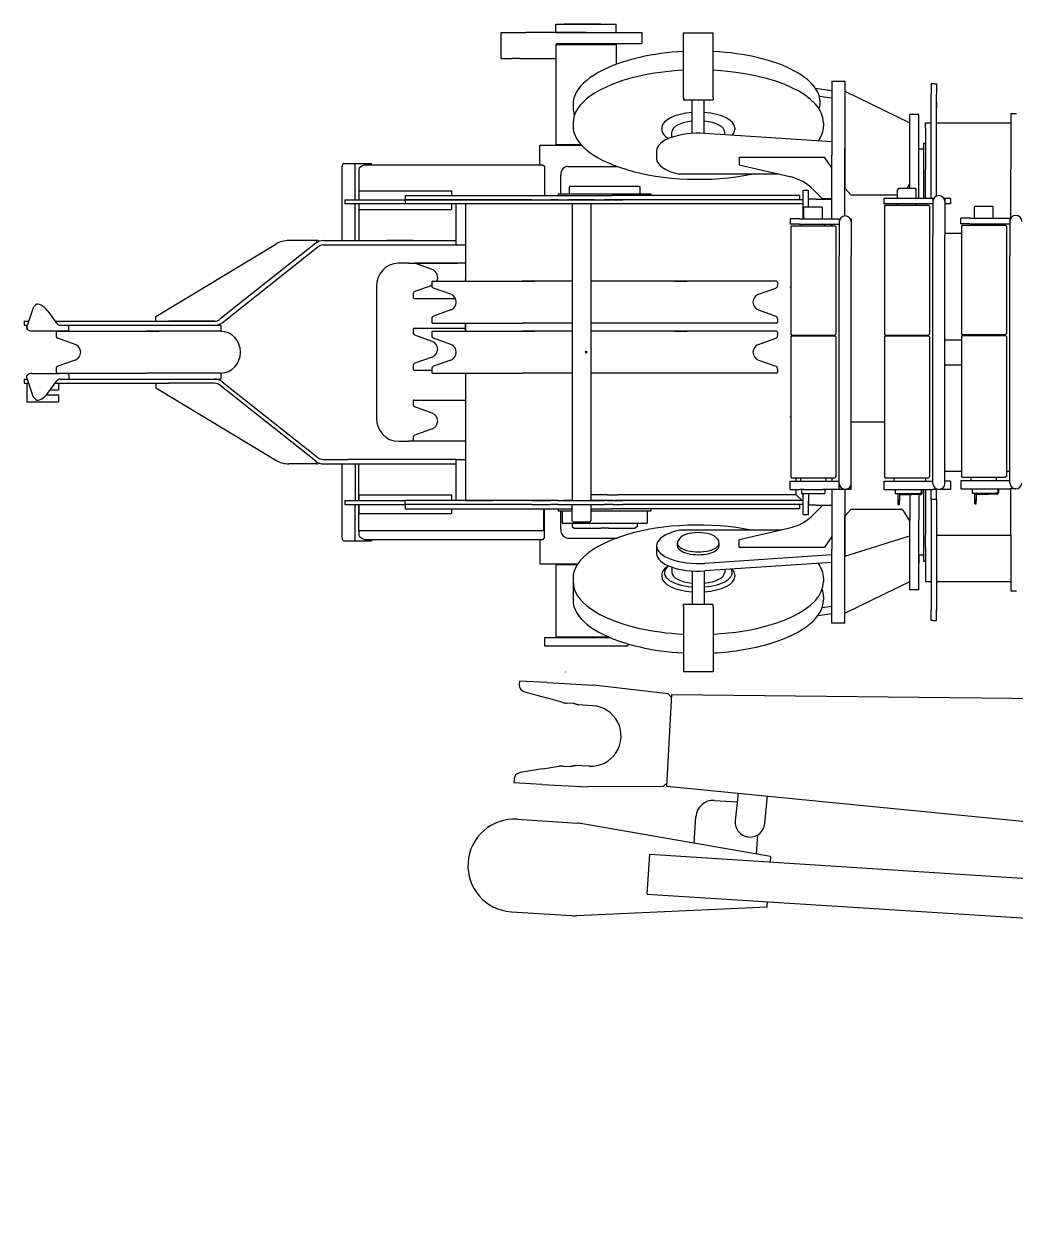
# Model space of a CAD drawing. Extents: x -31701 to 37626, y -27136 to 32271.
# Drawn here: x 25837 to 26906, y 16946 to 18247 of the extents above; entities that cross this region are included whole.
import ezdxf

# ---------------------------------------------------------------- set-up
doc = ezdxf.new("R2010")
doc.units = 0
doc.header["$PDMODE"] = 35
doc.layers.get('0').update_dxf_attribs({"linetype": 'CONTINUOUS'})

msp = doc.modelspace()

# ---------------------------------------------------------------- linework, layer by layer
at = {"color": 162, "linetype": 'Continuous'}
for p, q in [((26410.08, 18246.97), (26475.09, 18246.97)), ((26410.08, 18237.97), (26410.08, 18246.97)), ((26420.29, 18246.97), (26418.84, 18246.97)), ((26440.35, 18246.97), (26420.29, 18246.97)), ((26442.59, 18246.97), (26440.35, 18246.97)), ((26444.83, 18246.97), (26442.59, 18246.97)), ((26458.09, 18246.97), (26444.83, 18246.97)), ((26475.09, 18237.97), (26475.09, 18246.97)), ((26350.59, 18237.97), (26350.59, 18209.98)), ((26350.59, 18237.97), (26362.91, 18237.97)), ((26362.91, 18237.97), (26369.67, 18237.97)), ((26369.67, 18237.97), (26377.59, 18237.97)), ((26442.59, 18237.97), (26377.59, 18237.97)), ((26410.08, 18237.97), (26458.09, 18237.97)), ((26442.59, 18237.97), (26502.59, 18237.97)), ((26458.09, 18237.97), (26467.09, 18237.97)), ((26467.09, 18237.97), (26475.09, 18237.97)), ((26502.59, 18237.97), (26502.59, 18225.98)), ((26547.59, 18237.71), (26579.59, 18237.71)), ((26547.59, 18228.48), (26547.59, 18237.71)), ((26547.59, 18167.75), (26547.59, 18228.48)), ((26579.59, 18228.48), (26579.59, 18237.71)), ((26579.59, 18167.75), (26579.59, 18228.48)), ((26411.09, 18225.98), (26410.08, 18224.98)), ((26410.08, 18224.98), (26410.08, 18116.98)), ((26410.08, 18224.98), (26475.09, 18224.98)), ((26411.09, 18225.98), (26502.59, 18225.98)), ((26474.09, 18225.98), (26475.09, 18224.98)), ((26475.09, 18224.98), (26475.09, 18203.54)), ((26350.59, 18209.98), (26362.91, 18209.98)), ((26370.71, 18209.98), (26362.91, 18209.98)), ((26370.71, 18209.98), (26410.08, 18209.98)), ((26486.04, 18207.17), (26484, 18206.54)), ((26689.82, 18177.89), (26707.59, 18175.42)), ((26707.59, 18185.47), (26707.59, 18105.48)), ((26707.59, 18185.47), (26721.59, 18185.47)), ((26721.59, 18185.47), (26721.59, 18105.48)), ((26816.59, 18182.47), (26814.59, 18182.41)), ((26814.59, 18182.41), (26814.59, 18171.46)), ((26818.59, 18182.47), (26816.59, 18182.47)), ((26818.59, 18182.47), (26820.59, 18182.41)), ((26820.59, 18182.41), (26820.59, 18171.46)), ((26547.59, 18167.75), (26547.59, 18165.22)), ((26547.59, 18165.22), (26579.59, 18165.22)), ((26557.09, 18129.45), (26557.09, 18165.22)), ((26570.09, 18129.45), (26570.09, 18165.22)), ((26579.59, 18167.75), (26579.59, 18165.22)), ((26694.11, 18169.13), (26707.59, 18167.26)), ((26721.59, 18174.47), (26721.59, 18127.48)), ((26721.59, 18174.47), (26791.59, 18140.47)), ((26814.59, 18058.97), (26814.59, 18171.46)), ((26820.59, 18061.47), (26820.59, 18171.46)), ((26820.59, 18162.73), (26820.59, 18156.97)), ((26428.59, 18160.46), (26428.59, 18156.84)), ((26801.59, 18149.47), (26791.59, 18149.47)), ((26791.59, 18084.47), (26791.59, 18149.47)), ((26801.59, 18084.47), (26801.59, 18149.47)), ((26900.59, 18150.48), (26900.59, 18090.48)), ((26900.59, 18150.48), (26906.59, 18150.48)), ((26428.59, 18140.52), (26428.59, 18136.9)), ((26698.59, 18140.52), (26698.59, 18136.89)), ((26808.59, 18140.47), (26814.59, 18140.47)), ((26808.59, 18134.91), (26808.59, 18140.47)), ((26820.59, 18140.47), (26900.59, 18140.47)), ((26524.19, 18135.08), (26524.19, 18133.27)), ((26535.09, 18124.88), (26535.09, 18130.55)), ((26707.59, 18119.88), (26570.55, 18128.95)), ((26592.09, 18127.52), (26592.09, 18130.55)), ((26602.99, 18135.08), (26602.99, 18133.27)), ((26808.59, 18134.91), (26808.59, 18103.77)), ((26392.59, 18116.48), (26437.53, 18116.48)), ((26392.59, 18094.98), (26392.59, 18116.48)), ((26410.08, 18116.98), (26437.08, 18116.98)), ((26518.59, 18110.16), (26518.59, 18102)), ((26721.59, 18105.04), (26721.59, 18113.07)), ((26801.59, 18111.47), (26801.59, 18120.48)), ((26806.59, 18111.97), (26801.59, 18111.97)), ((26806.59, 18118.47), (26808.59, 18118.47)), ((26806.59, 18118.47), (26806.59, 18058.97)), ((26607.59, 18103.37), (26699.59, 18103.37)), ((26607.59, 18103.37), (26607.59, 18095.17)), ((26707.59, 18091.9), (26699.59, 18103.37)), ((26707.59, 18036.97), (26707.59, 18105.48)), ((26721.59, 18039.96), (26721.59, 18105.48)), ((26721.59, 18105.04), (26721.59, 18069.82)), ((26808.59, 18103.77), (26808.59, 18090.33)), ((26179.58, 18013.47), (26179.58, 18093.47)), ((26181.31, 18096.47), (26193.46, 18096.47)), ((26193.46, 18096.47), (26211.27, 18096.47)), ((26193.46, 18057.47), (26193.46, 18096.47)), ((26197.38, 18085.47), (26197.38, 18057.47)), ((26204.01, 18094.98), (26395.43, 18094.98)), ((26211.27, 18094.98), (26211.27, 18096.47)), ((26397.76, 18093.55), (26397.76, 18085.47)), ((26397.76, 18085.47), (26397.76, 18061.97)), ((26423.21, 18093.47), (26476.01, 18093.47)), ((26486.03, 18090.18), (26483.99, 18090.81)), ((26650.64, 18085.1), (26542.97, 18085.1)), ((26607.59, 18095.17), (26662.25, 18082.38)), ((26791.59, 18074.05), (26791.59, 18084.47)), ((26801.59, 18074.05), (26801.59, 18084.47)), ((26808.59, 18058.97), (26808.59, 18090.33)), ((26900.59, 18037.47), (26900.59, 18090.48)), ((26415.22, 18063.97), (26415.22, 18083.97)), ((26425.43, 18071.98), (26424.43, 18070.97)), ((26425.43, 18071.98), (26499.74, 18071.98)), ((26499.74, 18071.98), (26500.74, 18070.97)), ((26791.59, 18074.98), (26788.51, 18069.97)), ((26791.59, 18069.97), (26791.59, 18074.05)), ((26801.59, 18058.97), (26801.59, 18074.05)), ((26197.59, 18066.97), (26197.59, 18057.48)), ((26197.59, 18066.97), (26297.58, 18066.97)), ((26222.86, 18066.97), (26272.31, 18066.97)), ((26247.59, 18061.97), (26247.59, 18057.48)), ((26247.59, 18061.97), (26470.59, 18061.97)), ((26297.58, 18066.97), (26297.58, 18061.97)), ((26412.59, 18063.98), (26412.59, 18061.97)), ((26412.59, 18063.98), (26512.59, 18063.98)), ((26424.43, 18070.97), (26424.43, 18063.98)), ((26424.43, 18063.98), (26500.74, 18063.98)), ((26672.58, 18061.97), (26470.59, 18061.97)), ((26500.74, 18070.97), (26500.74, 18063.98)), ((26512.59, 18063.98), (26512.59, 18061.97)), ((26672.58, 18061.97), (26672.58, 18057.48)), ((26676.59, 18062.97), (26676.59, 18067.98)), ((26676.59, 18067.98), (26682.59, 18067.98)), ((26676.59, 18036.97), (26676.59, 18062.97)), ((26682.59, 18062.97), (26682.59, 18067.98)), ((26682.59, 18049.98), (26682.59, 18062.97)), ((26697.59, 18058.31), (26687.55, 18068.59)), ((26707.59, 18058.31), (26697.59, 18058.31)), ((26728.59, 18062.44), (26721.59, 18069.82)), ((26778.59, 18062.44), (26728.59, 18062.44)), ((26773.59, 18058.97), (26763.59, 18058.97)), ((26763.59, 18058.97), (26763.59, 18052.98)), ((26816.59, 18058.97), (26773.59, 18058.97)), ((26779.59, 18069.97), (26778.59, 18068.24)), ((26778.59, 18058.97), (26778.59, 18068.24)), ((26779.59, 18069.97), (26784.27, 18069.97)), ((26784.27, 18069.97), (26797.59, 18069.97)), ((26797.59, 18069.97), (26798.59, 18068.24)), ((26798.59, 18058.97), (26798.59, 18068.24)), ((26817.61, 18058.97), (26816.59, 18058.97)), ((26816.59, 18058.97), (26816.59, 18055.51)), ((26829.59, 18058.97), (26828.56, 18058.97)), ((26835.59, 18058.97), (26829.59, 18058.97)), ((26829.59, 18058.97), (26829.59, 18052.98)), ((26835.59, 18058.97), (26835.59, 18052.98)), ((26182.59, 18057.48), (26182.59, 18052.98)), ((26182.59, 18057.48), (26247.59, 18057.48)), ((26247.59, 18052.98), (26182.59, 18052.98)), ((26193.46, 18013.47), (26193.46, 18052.97)), ((26197.38, 18052.97), (26197.38, 18013.47)), ((26197.59, 18052.98), (26197.59, 18046.97)), ((26197.59, 18046.97), (26297.58, 18046.97)), ((26384.21, 18057.48), (26247.59, 18057.48)), ((26247.59, 18057.48), (26247.59, 18052.98)), ((26247.59, 18057.48), (26423.59, 18057.48)), ((26384.21, 18052.98), (26247.59, 18052.98)), ((26297.58, 18052.98), (26297.58, 18046.97)), ((26302.59, 18052.37), (26302.59, 18052.98)), ((26302.59, 18009.56), (26302.59, 18052.37)), ((26312.58, 18052.98), (26312.58, 17969.61)), ((26384.21, 18057.48), (26404.14, 18057.48)), ((26404.14, 18052.98), (26384.21, 18052.98)), ((26412.64, 18057.48), (26404.14, 18057.48)), ((26412.64, 18052.98), (26404.14, 18052.98)), ((26412.64, 18057.48), (26437.55, 18057.48)), ((26437.55, 18052.98), (26412.64, 18052.98)), ((26451.59, 18057.48), (26423.59, 18057.48)), ((26427.59, 18052.98), (26427.59, 17732.97)), ((26437.55, 18057.48), (26437.62, 18057.48)), ((26437.55, 18052.98), (26437.62, 18052.98)), ((26437.62, 18057.48), (26462.53, 18057.48)), ((26462.53, 18052.98), (26437.62, 18052.98)), ((26447.58, 18052.98), (26447.58, 17732.97)), ((26451.59, 18057.48), (26470.59, 18057.48)), ((26471.66, 18057.48), (26462.53, 18057.48)), ((26471.66, 18052.98), (26462.53, 18052.98)), ((26672.58, 18057.48), (26470.59, 18057.48)), ((26471.66, 18057.48), (26482.23, 18057.48)), ((26482.23, 18052.98), (26471.66, 18052.98)), ((26676.59, 18057.48), (26482.23, 18057.48)), ((26676.59, 18052.98), (26482.23, 18052.98)), ((26678.58, 18049.98), (26677.58, 18049.4)), ((26677.58, 18036.97), (26677.58, 18049.4)), ((26678.58, 18049.98), (26696.58, 18049.98)), ((26682.59, 18053.97), (26682.59, 18057.97)), ((26690.59, 18057.97), (26682.59, 18057.97)), ((26682.59, 18049.98), (26682.59, 18050.97)), ((26690.59, 18057.97), (26707.59, 18057.97)), ((26696.58, 18049.98), (26697.58, 18049.4)), ((26697.58, 18036.97), (26697.58, 18049.4)), ((26773.59, 18052.98), (26763.59, 18052.98)), ((26765.29, 18051.47), (26764.29, 18050.47)), ((26764.29, 18050.47), (26764.29, 17912.47)), ((26765.29, 18051.47), (26811.89, 18051.47)), ((26816.59, 18052.98), (26773.59, 18052.98)), ((26778.59, 18051.47), (26778.59, 18052.98)), ((26798.59, 18051.47), (26798.59, 18052.98)), ((26811.89, 18051.47), (26812.88, 18050.47)), ((26812.88, 18050.47), (26812.88, 17912.47)), ((26816.59, 18055.47), (26816.59, 18018.98)), ((26829.59, 18055.47), (26829.59, 18018.98)), ((26835.59, 18052.98), (26829.59, 18052.98)), ((26862.59, 18050.47), (26861.59, 18049.9)), ((26861.59, 18037.48), (26861.59, 18049.9)), ((26862.59, 18050.47), (26880.59, 18050.47)), ((26880.59, 18050.47), (26881.59, 18049.9)), ((26881.59, 18037.48), (26881.59, 18049.9)), ((26662.59, 18036.97), (26662.59, 18030.98)), ((26672.58, 18036.97), (26662.59, 18036.97)), ((26672.58, 18036.97), (26715.59, 18036.97)), ((26715.59, 18036.97), (26715.59, 18033.5)), ((26715.59, 18036.97), (26716.61, 18036.97)), ((26715.59, 18033.47), (26715.59, 17996.98)), ((26727.56, 18036.97), (26728.59, 18036.97)), ((26728.59, 18036.97), (26728.59, 18030.98)), ((26728.59, 18033.47), (26728.59, 17996.98)), ((26846.59, 18031.47), (26846.59, 18037.48)), ((26856.59, 18037.48), (26846.59, 18037.48)), ((26856.59, 18037.48), (26899.59, 18037.48)), ((26899.59, 18037.48), (26899.59, 18034.01)), ((26899.59, 18037.48), (26900.61, 18037.48)), ((26899.59, 18033.98), (26899.59, 17997.48)), ((26672.58, 18030.98), (26662.59, 18030.98)), ((26664.28, 18029.47), (26663.28, 18028.47)), ((26663.28, 18028.47), (26663.28, 17912.47)), ((26664.28, 18029.47), (26710.88, 18029.47)), ((26672.58, 18030.98), (26715.59, 18030.98)), ((26675.03, 18029.47), (26675.03, 18030.98)), ((26700.13, 18029.47), (26700.13, 18030.98)), ((26707.59, 18029.47), (26707.59, 18030.98)), ((26710.88, 18029.47), (26711.88, 18028.47)), ((26711.88, 18028.47), (26711.88, 17912.47)), ((26829.59, 18021.47), (26847.29, 18021.47)), ((26856.59, 18031.47), (26846.59, 18031.47)), ((26848.29, 18029.98), (26847.29, 18028.97)), ((26847.29, 18028.97), (26847.29, 17912.97)), ((26848.29, 18029.98), (26894.89, 18029.98)), ((26856.59, 18031.47), (26899.59, 18031.47)), ((26859.04, 18029.98), (26859.04, 18031.47)), ((26884.13, 18029.98), (26884.13, 18031.47)), ((26894.89, 18029.98), (26895.88, 18028.97)), ((26895.88, 18028.97), (26895.88, 17912.97)), ((25978.76, 17931.47), (26108.08, 18009.59)), ((26151.3, 18010.62), (26047.48, 17928.44)), ((26049.99, 17924.83), (26153.44, 18006.72)), ((26151.96, 18013.47), (26121.91, 18013.47)), ((26153.55, 18013.47), (26151.96, 18013.47)), ((26151.96, 18013.47), (26151.96, 18011.12)), ((26153.55, 18013.47), (26153.55, 18012.07)), ((26159.02, 18008.69), (26185.84, 18008.69)), ((26159.38, 18013.47), (26185.84, 18013.47)), ((26179.58, 18013.47), (26181.31, 18013.47)), ((26181.31, 18013.47), (26193.46, 18013.47)), ((26185.84, 18013.47), (26302.59, 18013.47)), ((26185.84, 18008.69), (26302.59, 18008.69)), ((26193.46, 18013.47), (26197.38, 18013.47)), ((26197.38, 18013.47), (26227.59, 18013.47)), ((26231.69, 18013.47), (26227.59, 18013.47)), ((26255.59, 18013.47), (26231.69, 18013.47)), ((26255.59, 18013.47), (26302.59, 18013.47)), ((26302.59, 18008.69), (26302.59, 18009.56)), ((26302.59, 18008.69), (26312.58, 18008.69)), ((26816.59, 17787.97), (26816.59, 18018.98)), ((26829.59, 17787.97), (26829.59, 18018.98)), ((26715.59, 17787.97), (26715.59, 17996.98)), ((26728.59, 17787.97), (26728.59, 17996.98)), ((26899.59, 17788.47), (26899.59, 17997.48)), ((26246.5, 17988.98), (26239.89, 17988.98)), ((26251.01, 17988.98), (26246.5, 17988.98)), ((26251.01, 17988.98), (26303.88, 17988.98)), ((26258.06, 17988.95), (26258, 17988.98)), ((26276.66, 17982.18), (26258.06, 17988.95)), ((26312.58, 17988.95), (26258.06, 17988.95)), ((26276.09, 17968.61), (26276.09, 17965.02)), ((26277.09, 17969.61), (26373.65, 17969.61)), ((26277.09, 17969.61), (26387.38, 17969.61)), ((26312.61, 17969.61), (26312.61, 17971.32)), ((26427.59, 17969.61), (26373.65, 17969.61)), ((26648.09, 17969.61), (26447.58, 17969.61)), ((26537.79, 17969.61), (26551.52, 17969.61)), ((26648.09, 17969.61), (26551.52, 17969.61)), ((26649.09, 17968.61), (26649.09, 17965.02)), ((26216.47, 17963.97), (26216.47, 17821.97)), ((26256.09, 17955.68), (26256.09, 17952.09)), ((26276.08, 17965.06), (26258.06, 17958.5)), ((26296.66, 17955.43), (26278.06, 17962.2)), ((26628.51, 17955.43), (26647.11, 17962.2)), ((26663.28, 17962.98), (26662.41, 17962.98)), ((25849.15, 17944.04), (25846.7, 17941.4)), ((26257.09, 17951.09), (26301.59, 17951.09)), ((25846.27, 17940.67), (25840.18, 17922.57)), ((25862.25, 17937.25), (25871.79, 17924.01)), ((25978.76, 17926.47), (25978.76, 17931.47)), ((26276.09, 17928.93), (26276.09, 17925.34)), ((26296.66, 17938.52), (26278.06, 17931.75)), ((26628.51, 17938.52), (26647.11, 17931.75)), ((26649.09, 17928.93), (26649.09, 17925.34)), ((25836.58, 17926.47), (25836.58, 17921.98)), ((25836.58, 17926.47), (25840.43, 17926.47)), ((25836.58, 17921.98), (25839.97, 17921.98)), ((25839.45, 17920.44), (25839.7, 17918.21)), ((25840.43, 17926.47), (25841.49, 17926.47)), ((25844.9, 17915.97), (25874.31, 17915.97)), ((25870.01, 17926.47), (25903.2, 17926.47)), ((25872.09, 17915.61), (25968.65, 17915.61)), ((25872.09, 17915.61), (25982.38, 17915.61)), ((25874.31, 17915.97), (25883.84, 17915.97)), ((25875.46, 17921.98), (25903.2, 17921.98)), ((25875.47, 17921.98), (25880.21, 17921.98)), ((25884.69, 17917.98), (25884.69, 17921.98)), ((25903.2, 17926.47), (25992.22, 17926.47)), ((25903.2, 17921.98), (25992.22, 17921.98)), ((26048.83, 17915.61), (25968.65, 17915.61)), ((25978.76, 17926.47), (26041.92, 17926.47)), ((26041.91, 17926.47), (25992.22, 17926.47)), ((25992.22, 17921.98), (26041.91, 17921.98)), ((26041.91, 17921.98), (26048.83, 17921.98)), ((26048.83, 17921.98), (26048.83, 17915.47)), ((26256.09, 17917.86), (26256.09, 17914.27)), ((26257.09, 17918.86), (26311.39, 17918.86)), ((26257.09, 17918.86), (26312.61, 17918.86)), ((26277.09, 17924.34), (26373.65, 17924.34)), ((26277.09, 17915.61), (26373.65, 17915.61)), ((26277.09, 17915.61), (26387.38, 17915.61)), ((26312.58, 17924.34), (26312.58, 17915.61)), ((26312.61, 17915.61), (26312.61, 17924.34)), ((26427.59, 17924.34), (26373.65, 17924.34)), ((26427.59, 17915.61), (26373.65, 17915.61)), ((26648.09, 17924.34), (26447.58, 17924.34)), ((26648.09, 17915.61), (26447.58, 17915.61)), ((26537.79, 17915.61), (26551.52, 17915.61)), ((26648.09, 17915.61), (26551.52, 17915.61)), ((25871.09, 17914.61), (25871.09, 17911.02)), ((25891.66, 17901.43), (25873.06, 17908.2)), ((26276.66, 17904.68), (26258.06, 17911.45)), ((26276.09, 17914.61), (26276.09, 17911.02)), ((26296.66, 17901.43), (26278.06, 17908.2)), ((26628.51, 17901.43), (26647.11, 17908.2)), ((26649.09, 17914.61), (26649.09, 17911.02)), ((26663.28, 17912.47), (26664.28, 17911.47)), ((26664.28, 17910.48), (26663.28, 17909.47)), ((26663.28, 17909.47), (26663.28, 17758.47)), ((26664.28, 17911.47), (26710.88, 17911.47)), ((26664.28, 17910.48), (26710.88, 17910.48)), ((26667.58, 17910.48), (26707.58, 17910.48)), ((26675.03, 17910.48), (26681.57, 17910.48)), ((26681.57, 17910.48), (26700.13, 17910.48)), ((26711.88, 17912.47), (26710.88, 17911.47)), ((26710.88, 17910.48), (26711.88, 17909.47)), ((26711.88, 17909.47), (26711.88, 17758.47)), ((26764.29, 17912.47), (26765.29, 17911.47)), ((26765.29, 17910.48), (26764.29, 17909.47)), ((26764.29, 17909.47), (26764.29, 17758.47)), ((26765.29, 17911.47), (26811.89, 17911.47)), ((26765.29, 17910.48), (26811.89, 17910.48)), ((26768.59, 17910.48), (26808.59, 17910.48)), ((26776.04, 17910.48), (26782.57, 17910.48)), ((26782.57, 17910.48), (26801.14, 17910.48)), ((26812.88, 17912.47), (26811.89, 17911.47)), ((26811.89, 17910.48), (26812.88, 17909.47)), ((26812.88, 17909.47), (26812.88, 17758.47)), ((26829.59, 17906.48), (26847.29, 17906.48)), ((26847.29, 17912.97), (26848.29, 17911.97)), ((26848.29, 17910.98), (26847.29, 17909.98)), ((26847.29, 17909.98), (26847.29, 17758.97)), ((26848.29, 17911.97), (26894.89, 17911.97)), ((26848.29, 17910.98), (26894.89, 17910.98)), ((26851.59, 17910.98), (26891.59, 17910.98)), ((26859.04, 17910.98), (26865.57, 17910.98)), ((26865.57, 17910.98), (26884.13, 17910.98)), ((26895.88, 17912.97), (26894.89, 17911.97)), ((26894.89, 17910.98), (26895.88, 17909.98)), ((26895.88, 17909.98), (26895.88, 17758.97)), ((25891.66, 17884.52), (25873.06, 17877.75)), ((26256.09, 17878.18), (26256.09, 17874.59)), ((26276.66, 17887.77), (26258.06, 17881)), ((26296.66, 17884.52), (26278.06, 17877.75)), ((26628.51, 17884.52), (26647.11, 17877.75)), ((26829.59, 17879.47), (26847.29, 17879.47)), ((25836.58, 17863.97), (25836.58, 17859.47)), ((25836.58, 17863.97), (25839.95, 17863.97)), ((25846.27, 17845.28), (25840.18, 17863.38)), ((25844.9, 17869.98), (25874.31, 17869.98)), ((25871.09, 17874.93), (25871.09, 17871.34)), ((25872.09, 17870.34), (25968.65, 17870.34)), ((25883.84, 17869.98), (25874.31, 17869.98)), ((25875.47, 17863.97), (25884.69, 17863.97)), ((25880.21, 17863.97), (25903.2, 17863.97)), ((25884.69, 17867.97), (25884.69, 17863.97)), ((25903.2, 17863.97), (25992.22, 17863.97)), ((26048.83, 17870.34), (25968.65, 17870.34)), ((25992.22, 17863.97), (26041.91, 17863.97)), ((26016.79, 17863.97), (26048.83, 17863.97)), ((26041.91, 17863.97), (26048.83, 17863.97)), ((26048.83, 17870.47), (26048.83, 17863.97)), ((26257.09, 17873.59), (26276.09, 17873.59)), ((26276.09, 17874.93), (26276.09, 17871.34)), ((26277.09, 17870.34), (26373.65, 17870.34)), ((26312.58, 17870.34), (26312.58, 17732.97)), ((26427.59, 17870.34), (26373.65, 17870.34)), ((26648.09, 17870.34), (26447.58, 17870.34)), ((26649.09, 17874.93), (26649.09, 17871.34)), ((25836.58, 17859.47), (25840.43, 17859.47)), ((25839.59, 17859.47), (25839.59, 17839.48)), ((25840.43, 17859.47), (25841.49, 17859.47)), ((25862.25, 17848.7), (25871.79, 17861.94)), ((25873.59, 17851.97), (25864.61, 17851.97)), ((25870.01, 17859.47), (25903.2, 17859.47)), ((25873.59, 17859.47), (25873.59, 17851.97)), ((25903.2, 17859.47), (25992.22, 17859.47)), ((25978.76, 17859.47), (25978.76, 17854.48)), ((25978.76, 17854.48), (26108.08, 17776.36)), ((26041.91, 17859.47), (25992.22, 17859.47)), ((26151.3, 17775.33), (26047.48, 17857.51)), ((26049.99, 17861.12), (26153.44, 17779.23)), ((25839.59, 17839.48), (25873.59, 17839.48)), ((25849.15, 17841.91), (25846.7, 17844.55)), ((25860.85, 17846.98), (25873.59, 17846.98)), ((25873.59, 17846.98), (25873.59, 17839.48)), ((26256.09, 17840.36), (26256.09, 17836.77)), ((26257.09, 17841.36), (26312.61, 17841.36)), ((26257.09, 17841.36), (26312.61, 17841.36)), ((26276.66, 17827.18), (26258.06, 17833.95)), ((26663.28, 17822.97), (26662.41, 17822.97)), ((26764.29, 17817.46), (26728.59, 17817.46)), ((26256.09, 17800.68), (26256.09, 17797.09)), ((26276.66, 17810.27), (26258.06, 17803.5)), ((26239.89, 17796.97), (26246.5, 17796.97)), ((26246.5, 17796.97), (26251.01, 17796.97)), ((26312.61, 17796.97), (26251.01, 17796.97)), ((26715.59, 17751.47), (26715.59, 17787.97)), ((26728.59, 17751.47), (26728.59, 17787.97)), ((26816.59, 17751.47), (26816.59, 17787.97)), ((26829.59, 17751.47), (26829.59, 17787.97)), ((26899.59, 17751.97), (26899.59, 17788.47)), ((26151.96, 17772.48), (26121.91, 17772.48)), ((26151.96, 17772.48), (26151.96, 17774.83)), ((26151.96, 17772.48), (26153.55, 17772.48)), ((26153.55, 17772.48), (26153.55, 17773.88)), ((26159.02, 17777.26), (26185.84, 17777.26)), ((26159.38, 17772.48), (26185.84, 17772.48)), ((26179.58, 17692.48), (26179.58, 17772.48)), ((26302.59, 17777.26), (26185.84, 17777.26)), ((26185.84, 17772.48), (26302.59, 17772.48)), ((26193.46, 17772.48), (26193.46, 17732.97)), ((26197.38, 17732.97), (26197.38, 17772.48)), ((26302.59, 17777.26), (26312.58, 17777.26)), ((26302.59, 17777.26), (26302.59, 17776.39)), ((26302.59, 17733.58), (26302.59, 17776.39)), ((26829.59, 17764.48), (26847.29, 17764.48)), ((26847.29, 17758.97), (26848.29, 17757.97)), ((26895.88, 17758.97), (26894.89, 17757.97)), ((26895.88, 17764.48), (26899.59, 17764.48)), ((26662.59, 17744.98), (26662.59, 17753.97)), ((26662.59, 17753.97), (26715.59, 17753.97)), ((26663.28, 17758.47), (26664.28, 17757.48)), ((26664.28, 17757.48), (26710.88, 17757.48)), ((26669.18, 17753.97), (26669.18, 17757.48)), ((26673.98, 17757.48), (26673.98, 17753.97)), ((26701.18, 17757.48), (26701.18, 17753.97)), ((26707.59, 17757.48), (26707.59, 17753.97)), ((26711.88, 17758.47), (26710.88, 17757.48)), ((26715.59, 17744.98), (26715.59, 17751.44)), ((26728.59, 17744.98), (26728.59, 17753.97)), ((26763.59, 17753.97), (26763.59, 17744.98)), ((26763.59, 17753.97), (26816.59, 17753.97)), ((26764.29, 17758.47), (26765.29, 17757.48)), ((26765.29, 17757.48), (26811.89, 17757.48)), ((26774.99, 17753.97), (26774.99, 17757.48)), ((26808.59, 17757.48), (26808.59, 17753.97)), ((26812.88, 17758.47), (26811.89, 17757.48)), ((26835.59, 17753.97), (26829.59, 17753.97)), ((26835.59, 17753.97), (26835.59, 17744.98)), ((26846.59, 17754.47), (26899.59, 17754.47)), ((26846.59, 17754.47), (26846.59, 17745.48)), ((26848.29, 17757.97), (26894.89, 17757.97)), ((26857.99, 17754.47), (26857.99, 17757.97)), ((26885.19, 17754.47), (26885.19, 17757.97)), ((26182.59, 17732.97), (26182.59, 17728.47)), ((26182.59, 17732.97), (26247.59, 17732.97)), ((26197.59, 17738.97), (26197.59, 17732.97)), ((26197.59, 17738.97), (26297.58, 17738.97)), ((26222.86, 17738.97), (26272.31, 17738.97)), ((26384.21, 17732.97), (26247.59, 17732.97)), ((26247.59, 17728.47), (26247.59, 17732.97)), ((26297.58, 17738.97), (26297.58, 17732.97)), ((26302.59, 17733.58), (26302.59, 17732.97)), ((26312.58, 17732.97), (26312.84, 17732.97)), ((26312.84, 17732.97), (26337.66, 17732.97)), ((26337.66, 17732.97), (26342.08, 17732.97)), ((26412.59, 17732.97), (26342.08, 17732.97)), ((26384.21, 17732.97), (26404.14, 17732.97)), ((26412.64, 17732.97), (26404.14, 17732.97)), ((26412.64, 17732.97), (26437.55, 17732.97)), ((26427.59, 17732.97), (26418.17, 17732.97)), ((26437.55, 17732.97), (26437.62, 17732.97)), ((26437.62, 17732.97), (26462.53, 17732.97)), ((26465.42, 17738.97), (26447.58, 17738.97)), ((26465.42, 17732.97), (26447.58, 17732.97)), ((26471.66, 17732.97), (26462.53, 17732.97)), ((26465.42, 17738.97), (26476.72, 17738.97)), ((26465.42, 17732.97), (26473.89, 17732.97)), ((26471.66, 17732.97), (26482.23, 17732.97)), ((26675.53, 17732.97), (26473.89, 17732.97)), ((26669.18, 17738.97), (26476.72, 17738.97)), ((26676.59, 17732.97), (26482.23, 17732.97)), ((26662.59, 17744.98), (26672.58, 17744.98)), ((26669.18, 17738.97), (26669.18, 17744.97)), ((26669.18, 17738.97), (26675.53, 17732.97)), ((26677.34, 17744.98), (26672.58, 17744.98)), ((26675.08, 17744.98), (26675.08, 17740.47)), ((26675.08, 17740.47), (26700.08, 17740.47)), ((26676.59, 17732.97), (26675.53, 17732.97)), ((26676.59, 17722.98), (26676.59, 17740.47)), ((26677.34, 17744.98), (26697.84, 17744.98)), ((26677.34, 17744.98), (26677.58, 17744.98)), ((26677.58, 17744.98), (26697.58, 17744.98)), ((26682.59, 17740.47), (26682.59, 17727.97)), ((26697.58, 17744.98), (26697.84, 17744.98)), ((26715.59, 17744.98), (26697.84, 17744.98)), ((26700.08, 17744.98), (26700.08, 17740.47)), ((26707.59, 17744.97), (26707.59, 17680.47)), ((26722.05, 17744.98), (26715.59, 17744.98)), ((26721.59, 17744.97), (26721.59, 17680.47)), ((26728.59, 17744.98), (26722.12, 17744.98)), ((26763.59, 17744.98), (26773.59, 17744.98)), ((26773.59, 17744.98), (26778.34, 17744.98)), ((26776.09, 17744.98), (26776.09, 17740.47)), ((26776.09, 17740.47), (26802.98, 17740.47)), ((26778.34, 17744.98), (26798.84, 17744.98)), ((26778.34, 17744.98), (26778.59, 17744.98)), ((26778.59, 17744.98), (26798.59, 17744.98)), ((26779.28, 17733.77), (26779.28, 17739.28)), ((26779.28, 17728.78), (26779.28, 17733.77)), ((26780.48, 17739.28), (26780.48, 17732.28)), ((26780.48, 17739.28), (26780.48, 17733.77)), ((26780.48, 17739.28), (26793.98, 17739.28)), ((26780.48, 17728.78), (26780.48, 17733.77)), ((26791.59, 17739.28), (26791.59, 17711.9)), ((26802.98, 17739.28), (26793.98, 17739.28)), ((26798.59, 17744.98), (26798.84, 17744.98)), ((26798.84, 17744.98), (26816.59, 17744.98)), ((26801.59, 17739.28), (26801.59, 17711.9)), ((26803.98, 17744.97), (26803.98, 17741.48)), ((26805.18, 17741.48), (26805.18, 17744.97)), ((26806.59, 17744.97), (26806.59, 17667.48)), ((26808.59, 17744.97), (26808.59, 17695.62)), ((26814.59, 17734.42), (26814.59, 17744.97)), ((26814.59, 17734.42), (26814.59, 17614.49)), ((26814.59, 17734.42), (26820.59, 17734.42)), ((26823.05, 17744.98), (26816.59, 17744.98)), ((26820.59, 17734.42), (26820.59, 17744.97)), ((26820.59, 17734.42), (26820.59, 17614.49)), ((26829.59, 17744.98), (26823.12, 17744.98)), ((26835.59, 17744.98), (26829.59, 17744.98)), ((26846.59, 17745.48), (26856.59, 17745.48)), ((26856.59, 17745.48), (26861.34, 17745.48)), ((26859.09, 17745.48), (26859.09, 17740.97)), ((26859.09, 17740.97), (26884.09, 17740.97)), ((26861.34, 17745.48), (26881.84, 17745.48)), ((26861.34, 17745.48), (26861.59, 17745.48)), ((26861.59, 17745.48), (26881.59, 17745.48)), ((26861.88, 17734.27), (26861.88, 17739.78)), ((26861.88, 17729.27), (26861.88, 17734.27)), ((26863.09, 17739.78), (26863.09, 17732.77)), ((26863.09, 17739.78), (26863.09, 17734.27)), ((26863.09, 17739.78), (26876.59, 17739.78)), ((26863.09, 17729.27), (26863.09, 17734.27)), ((26885.59, 17739.78), (26876.59, 17739.78)), ((26881.59, 17745.48), (26881.84, 17745.48)), ((26881.84, 17745.48), (26899.59, 17745.48)), ((26885.59, 17740.97), (26884.09, 17740.97)), ((26886.59, 17745.48), (26886.59, 17741.98)), ((26887.79, 17741.98), (26887.79, 17745.48)), ((26906.05, 17745.48), (26899.59, 17745.48)), ((26900.59, 17695.47), (26900.59, 17745.48)), ((26182.59, 17728.47), (26247.59, 17728.47)), ((26193.46, 17689.48), (26193.46, 17728.47)), ((26197.38, 17700.48), (26197.38, 17728.47)), ((26197.59, 17728.47), (26197.59, 17718.98)), ((26384.21, 17728.47), (26247.59, 17728.47)), ((26247.59, 17728.47), (26247.59, 17723.97)), ((26247.59, 17723.97), (26427.59, 17723.97)), ((26297.58, 17723.97), (26297.58, 17718.98)), ((26384.21, 17728.47), (26404.14, 17728.47)), ((26396.94, 17700.48), (26396.94, 17723.97)), ((26397.76, 17700.48), (26397.76, 17723.97)), ((26412.64, 17728.47), (26404.14, 17728.47)), ((26412.59, 17723.97), (26412.59, 17721.97)), ((26412.59, 17721.97), (26427.59, 17721.97)), ((26412.64, 17728.47), (26437.55, 17728.47)), ((26415.22, 17701.97), (26415.22, 17721.97)), ((26416.76, 17721.97), (26416.76, 17708.48)), ((26427.59, 17710.97), (26427.59, 17728.47)), ((26437.55, 17728.47), (26437.62, 17728.47)), ((26437.62, 17728.47), (26462.53, 17728.47)), ((26447.58, 17728.47), (26447.58, 17710.97)), ((26447.58, 17723.97), (26470.59, 17723.97)), ((26447.58, 17721.97), (26512.59, 17721.97)), ((26471.66, 17728.47), (26462.53, 17728.47)), ((26672.58, 17723.97), (26470.59, 17723.97)), ((26471.66, 17728.47), (26482.23, 17728.47)), ((26676.59, 17728.47), (26482.23, 17728.47)), ((26508.41, 17721.97), (26508.41, 17708.48)), ((26512.59, 17723.97), (26512.59, 17721.97)), ((26672.58, 17728.47), (26672.58, 17723.97)), ((26676.59, 17717.97), (26676.59, 17722.98)), ((26682.59, 17722.98), (26682.59, 17732.28)), ((26690.59, 17727.97), (26682.59, 17727.97)), ((26682.59, 17717.97), (26682.59, 17722.98)), ((26687.55, 17717.36), (26697.59, 17727.64)), ((26690.59, 17727.97), (26707.59, 17727.97)), ((26707.59, 17727.64), (26697.59, 17727.64)), ((26721.59, 17716.13), (26728.59, 17723.51)), ((26728.59, 17723.51), (26782.59, 17723.51)), ((26779.28, 17728.78), (26780.48, 17728.78)), ((26782.59, 17723.51), (26784.59, 17722.36)), ((26791.59, 17710.97), (26784.59, 17722.36)), ((26861.88, 17729.27), (26863.09, 17729.27)), ((26197.59, 17718.98), (26297.58, 17718.98)), ((26416.76, 17717.74), (26416.76, 17708.48)), ((26416.76, 17708.48), (26458.59, 17708.48)), ((26429.09, 17709.47), (26427.59, 17710.97)), ((26427.59, 17708.48), (26427.59, 17704.98)), ((26430.13, 17709.47), (26429.09, 17709.47)), ((26446.09, 17709.47), (26430.13, 17709.47)), ((26446.08, 17709.47), (26447.58, 17710.97)), ((26458.59, 17708.48), (26459.09, 17708.48)), ((26459.09, 17708.48), (26466.09, 17708.48)), ((26466.09, 17708.48), (26466.59, 17708.48)), ((26466.59, 17708.48), (26508.41, 17708.48)), ((26497.59, 17708.48), (26497.59, 17704.98)), ((26508.41, 17717.74), (26508.41, 17708.48)), ((26676.59, 17717.97), (26682.59, 17717.97)), ((26721.59, 17680.91), (26721.59, 17716.13)), ((26791.59, 17701.47), (26791.59, 17711.9)), ((26801.59, 17701.47), (26801.59, 17711.9)), ((26197.38, 17700.48), (26396.94, 17700.48)), ((26397.76, 17692.4), (26397.76, 17700.48)), ((26427.59, 17704.98), (26429.59, 17702.97)), ((26429.59, 17702.97), (26458.34, 17702.97)), ((26466.84, 17702.97), (26458.34, 17702.97)), ((26466.84, 17702.97), (26495.59, 17702.97)), ((26486.03, 17695.77), (26483.99, 17695.14)), ((26497.59, 17704.98), (26495.59, 17702.97)), ((26650.64, 17700.85), (26542.97, 17700.85)), ((26607.59, 17690.78), (26662.25, 17703.57)), ((26618.05, 17701.47), (26653.61, 17701.55)), ((26707.59, 17694.05), (26699.59, 17682.58)), ((26721.59, 17672.88), (26791.59, 17695)), ((26791.59, 17636.48), (26791.59, 17701.47)), ((26801.59, 17636.48), (26801.59, 17701.47)), ((26808.59, 17682.18), (26808.59, 17695.62)), ((26820.59, 17695.62), (26900.59, 17695.62)), ((26900.59, 17695.47), (26900.59, 17635.47)), ((26181.31, 17689.48), (26193.46, 17689.48)), ((26193.46, 17689.48), (26211.27, 17689.48)), ((26204.01, 17690.97), (26395.43, 17690.97)), ((26211.27, 17690.97), (26211.27, 17689.48)), ((26392.59, 17690.97), (26392.59, 17664.47)), ((26422.99, 17692.48), (26476.01, 17692.48)), ((26518.59, 17683.95), (26518.59, 17675.79)), ((26541.09, 17683.95), (26541.09, 17687.03)), ((26543.36, 17691.77), (26541.92, 17689.59)), ((26583.81, 17691.77), (26585.25, 17689.59)), ((26586.09, 17683.95), (26586.09, 17687.03)), ((26607.59, 17682.58), (26607.59, 17690.78)), ((26607.59, 17682.58), (26699.59, 17682.58)), ((26721.59, 17680.91), (26721.59, 17672.88)), ((26808.59, 17682.18), (26808.59, 17651.04)), ((26707.59, 17674.23), (26570.55, 17665.16)), ((26707.59, 17600.47), (26707.59, 17680.47)), ((26721.59, 17600.47), (26721.59, 17680.47)), ((26801.59, 17674.48), (26801.59, 17665.47)), ((26801.59, 17674.48), (26806.59, 17674.48)), ((26392.59, 17664.47), (26433.61, 17664.47)), ((26410.08, 17663.97), (26433.28, 17663.97)), ((26410.08, 17663.97), (26410.08, 17585.97)), ((26535.09, 17661.07), (26535.09, 17655.4)), ((26557.09, 17656.5), (26557.09, 17620.73)), ((26570.09, 17656.5), (26570.09, 17620.73)), ((26707.59, 17666.07), (26570.55, 17657)), ((26592.09, 17658.43), (26592.09, 17655.4)), ((26721.59, 17611.47), (26721.59, 17658.47)), ((26806.59, 17667.48), (26808.59, 17667.48)), ((26428.59, 17649.05), (26428.59, 17645.43)), ((26428.59, 17645.43), (26428.59, 17625.49)), ((26524.19, 17652.68), (26524.19, 17650.87)), ((26602.99, 17652.68), (26602.99, 17650.87)), ((26698.59, 17649.06), (26698.59, 17645.43)), ((26721.59, 17611.47), (26791.59, 17645.47)), ((26808.59, 17651.04), (26808.59, 17645.47)), ((26808.59, 17645.47), (26814.59, 17645.47)), ((26820.59, 17645.47), (26900.59, 17645.47)), ((26698.59, 17629.12), (26698.59, 17625.49)), ((26801.59, 17636.48), (26791.59, 17636.48)), ((26820.59, 17628.98), (26820.59, 17623.22)), ((26900.59, 17635.47), (26906.59, 17635.47)), ((26579.59, 17620.73), (26547.59, 17620.73)), ((26547.59, 17618.2), (26547.59, 17620.73)), ((26547.59, 17618.2), (26547.59, 17557.47)), ((26579.59, 17618.2), (26579.59, 17620.73)), ((26579.59, 17618.2), (26579.59, 17557.47)), ((26707.59, 17618.69), (26697.17, 17617.24)), ((26707.59, 17610.53), (26692.4, 17608.42)), ((26814.59, 17603.54), (26814.59, 17614.49)), ((26816.59, 17603.48), (26814.59, 17603.54)), ((26816.59, 17603.48), (26818.59, 17603.48)), ((26818.59, 17603.48), (26820.59, 17603.54)), ((26820.59, 17603.54), (26820.59, 17614.49)), ((26721.59, 17600.47), (26707.59, 17600.47)), ((26397.59, 17584.98), (26397.59, 17575.97)), ((26397.59, 17584.98), (26468.54, 17584.98)), ((26410.08, 17585.97), (26411.09, 17584.98)), ((26410.08, 17585.97), (26466.21, 17585.97)), ((26411.09, 17584.98), (26468.54, 17584.98)), ((26486.04, 17578.78), (26484, 17579.41)), ((26487.59, 17578.31), (26487.59, 17575.97)), ((26397.59, 17575.97), (26487.59, 17575.97)), ((26547.59, 17557.47), (26547.59, 17548.24)), ((26579.59, 17557.47), (26579.59, 17548.24)), ((26579.59, 17548.24), (26547.59, 17548.24))]:
    msp.add_line(p, q, dxfattribs=at)
at = {"color": 11, "linetype": 'Continuous'}
for p, q in [((26370.75, 17538.16), (26370.55, 17534.6)), ((26400.7, 17536.53), (26370.75, 17538.16)), ((26420.13, 17542.98), (26419.9, 17542.99)), ((26420.17, 17547.98), (26420.41, 17547.97)), ((26376.4, 17526.45), (26399.8, 17519.95)), ((26400.7, 17536.53), (26450.33, 17533.82)), ((26450.63, 17533.8), (26450.33, 17533.82)), ((26531.24, 17524.4), (26450.63, 17533.8)), ((26417.44, 17515.05), (26399.8, 17519.95)), ((26429.52, 17513.92), (26421.7, 17514.35)), ((26429.51, 17513.92), (26434.44, 17512.35)), ((26434.44, 17512.35), (26429.52, 17513.92)), ((26449.41, 17511.54), (26434.44, 17512.35)), ((26529.81, 17424.83), (26535.2, 17523.69)), ((26531.24, 17524.4), (26535.01, 17520.19)), ((26535.2, 17523.69), (28326.82, 17504.58)), ((26425.81, 17446.03), (26430.87, 17447.05)), ((26430.87, 17447.05), (26425.81, 17446.03)), ((26445.88, 17446.23), (26430.87, 17447.05)), ((26395.62, 17443.27), (26371.65, 17439.35)), ((26395.62, 17443.27), (26413.68, 17446.22)), ((26418, 17446.45), (26425.81, 17446.03)), ((26364.95, 17431.89), (26364.76, 17428.32)), ((26394.71, 17426.69), (26364.76, 17428.32)), ((26394.71, 17426.69), (26444.34, 17423.98)), ((26525.79, 17424.55), (26444.34, 17423.98)), ((26444.64, 17423.97), (26444.34, 17423.98)), ((26525.79, 17424.55), (26530, 17428.32)), ((26529.81, 17424.83), (28312.88, 17248.95)), ((26581.11, 17409.42), (26605.51, 17407.86)), ((26606.44, 17417.27), (26603.5, 17387.41)), ((26635.34, 17384.27), (26638.28, 17414.13)), ((26368.37, 17388.96), (26433.24, 17384.81)), ((26641.38, 17348.95), (26438.6, 17384.18)), ((26559.12, 17363.24), (26560.94, 17391.67)), ((26618.13, 17369.89), (26618.23, 17369.88)), ((26618.45, 17369.87), (26618.55, 17369.87)), ((26626.51, 17351.53), (26627.83, 17372.23)), ((26508.51, 17308.35), (26511.26, 17351.26)), ((26511.26, 17351.26), (32174.67, 16988.88)), ((26641.38, 17348.95), (26640.98, 17342.81)), ((26508.51, 17308.35), (32171.93, 16945.96)), ((26637.86, 17294.06), (26432.26, 17284.96)), ((26637.86, 17294.06), (26638.26, 17300.2)), ((26361.99, 17289.16), (26426.85, 17285.01))]:
    msp.add_line(p, q, dxfattribs=at)
at = {"color": 162, "linetype": 'Continuous'}
for points in [[(26395.43, 18094.98), (26395.68, 18094.95), (26395.93, 18094.9), (26396.24, 18094.77), (26396.56, 18094.6), (26397.16, 18094.15), (26397.76, 18093.55)], [(25839.45, 17920.44), (25839.79, 17921.48), (25840.18, 17922.57)], [(25842.06, 17916.49), (25841.15, 17916.81), (25840.74, 17917.01), (25840.38, 17917.24), (25840.11, 17917.45), (25839.9, 17917.67), (25839.76, 17917.89), (25839.7, 17918.08)], [(25840.18, 17863.38), (25839.88, 17864.15), (25839.42, 17865.25), (25839.25, 17865.73)], [(25842.06, 17869.46), (25841.17, 17869.1), (25840.78, 17868.88), (25840.46, 17868.65), (25840.16, 17868.36), (25839.99, 17868.07)], [(26395.43, 17690.97), (26395.68, 17690.99), (26395.93, 17691.05), (26396.24, 17691.18), (26396.56, 17691.35), (26397.16, 17691.8), (26397.76, 17692.4)]]:
    msp.add_lwpolyline(points, dxfattribs=at)
for centre, radius, start, end in [((26409.09, 18116.98), 1, 329.99998, 0), ((26540.99, 18092.55), 23.08, 162.50158, 163.8097), ((26823.09, 18055.47), 6.5, 0, 180), ((26722.09, 18033.47), 6.5, 0, 180), ((26906.09, 18033.98), 6.5, 0, 180), ((26273.59, 17973.73), 9, 332.77161, 70), ((26277.09, 17968.61), 1, 90.00001, 180), ((26648.09, 17968.61), 1, 0, 89.99999), ((26259.09, 17955.68), 3, 110, 180), ((26279.09, 17965.02), 3, 180, 250), ((26293.59, 17946.97), 9, 290, 70), ((26631.59, 17946.97), 9, 110, 250), ((26646.09, 17965.02), 3, 290, 0), ((25848.18, 17940.05), 2, 137.60161, 161.97582), ((26257.09, 17952.09), 1, 180, 269.99999), ((26279.09, 17928.93), 3, 110, 180), ((26646.09, 17928.93), 3, 0, 70), ((25840.28, 17920.24), 0.85, 166.64897, 188.19675), ((25658.56, 17895.76), 182.51, 7.02513, 7.67023), ((25840.1, 17918.14), 0.401, 169.51355, 187.64901), ((25872.09, 17914.61), 1, 90.00001, 180), ((26147.38, 17804.59), 286.11, 156.65256, 157.08808), ((26257.09, 17917.86), 1, 90.00001, 180), ((26277.09, 17925.34), 1, 180, 269.99999), ((26277.09, 17914.61), 1, 90.00001, 180), ((26648.09, 17925.34), 1, 270.00001, 0), ((26648.09, 17914.61), 1, 0, 89.99999), ((25874.09, 17911.02), 3, 180, 250), ((26259.09, 17914.27), 3, 180, 250), ((26279.09, 17911.02), 3, 180, 250), ((26273.59, 17896.23), 9, 290, 70), ((26646.09, 17911.02), 3, 290, 0), ((25888.59, 17892.97), 9, 290, 70), ((26293.59, 17892.97), 9, 290, 70), ((26631.59, 17892.97), 9, 110, 250), ((25874.09, 17874.93), 3, 110, 180), ((26259.09, 17878.18), 3, 110, 180), ((26279.09, 17874.93), 3, 110, 180), ((26646.09, 17874.93), 3, 0, 70), ((25840.01, 17865.94), 0.788, 157.53417, 195.28784), ((25744.58, 17903.51), 101.78, 338.51615, 339.62314), ((25840.42, 17867.9), 0.471, 158.00976, 184.85409), ((25872.09, 17871.34), 1, 180, 269.99999), ((26147.38, 17981.36), 286.11, 202.91192, 203.34744), ((26257.09, 17874.59), 1, 180, 269.99999), ((26277.09, 17871.34), 1, 180, 269.99999), ((26648.09, 17871.34), 1, 270.00001, 0), ((25848.18, 17845.9), 2, 198.02421, 222.39837), ((26257.09, 17840.36), 1, 90.00001, 180), ((26259.09, 17836.77), 3, 180, 250), ((26273.59, 17818.72), 9, 290, 70), ((26259.09, 17800.68), 3, 110, 180), ((26257.09, 17797.09), 1, 180.00009, 186.77344), ((26722.09, 17751.47), 6.5, 180, 183.91304), ((26722.09, 17751.47), 6.5, 183.91304, 356.08696), ((26722.09, 17751.47), 6.5, 356.08696, 0), ((26823.09, 17751.47), 6.5, 180, 183.91304), ((26823.09, 17751.47), 6.5, 183.91304, 356.08696), ((26823.09, 17751.47), 6.5, 356.08696, 0), ((26906.09, 17751.97), 6.5, 180, 183.91304), ((26906.09, 17751.97), 6.5, 183.91304, 356.08696), ((26780.48, 17739.28), 1.2, 90, 180), ((26802.98, 17741.48), 1, 270, 0), ((26802.98, 17741.48), 2.2, 270, 0), ((26863.09, 17739.78), 1.2, 90, 180), ((26885.59, 17741.98), 1, 270, 0), ((26885.59, 17741.98), 2.2, 270, 0), ((26409.09, 17663.97), 1, 0, 29.9998)]:
    msp.add_arc(centre, radius, start, end, dxfattribs=at)
at = {"color": 11, "linetype": 'Continuous'}
for centre, radius, start, end in [((26378.54, 17534.16), 8, 176.87791, 254.47055), ((26422.79, 17534.32), 20, 254.47055, 266.88003), ((26447.63, 17478.89), 32.7, 266.87791, 86.87791), ((26447.63, 17478.89), 32.7, 87.01191, 87.07844), ((26372.94, 17431.45), 8, 99.28527, 176.87791), ((26416.91, 17426.48), 20, 86.87791, 99.2853), ((26579.9, 17390.46), 19, 86.33883, 176.33883), ((26365.18, 17339.06), 50, 86.33883, 266.33788), ((26430.05, 17334.91), 50, 80.14386, 86.33883), ((26430.05, 17334.91), 50, 266.33883, 272.5338)]:
    msp.add_arc(centre, radius, start, end, dxfattribs=at)
at = {"color": 162, "linetype": 'Continuous'}
for centre, major_axis, ratio, start_param, end_param in [((26563.59, 18162.27), (-131.54, 0), 0.422618, 4.8343308, 5.212389), ((26563.59, 18162.27), (-131.54, 0), 0.422618, 3.0138021, 4.5904472), ((26563.59, 18160.46), (-135, 0), 0.422618, 5.3428803, 6.2831464), ((26563.59, 18162.27), (-131.54, 0), 0.422618, 5.212389, 5.3428803), ((26563.59, 18140.52), (-135, 0), 0.422618, 5.212389, 6.2831464), ((26563.59, 18140.52), (-135, 0), 0.422618, 4.8311867, 5.212389), ((26563.59, 18140.52), (-135, 0), 0.422618, 3.1415537, 4.5935863), ((26563.59, 18156.83), (-135, 0), 0.422618, 6.2831464, 6.4266463), ((26563.59, 18135.08), (-39.4, 0), 0.422618, 4.8781213, 6.2831853), ((26563.59, 18135.08), (-39.4, 0), 0.422618, 3.1415927, 4.5466567), ((26563.59, 18136.9), (-135, 0), 0.422618, 6.2831464, 7.2233957), ((26563.59, 18130.55), (28.5, 0), 0.422618, 1.8008913, 3.1415927), ((26563.59, 18130.55), (28.5, 0), 0.422618, 0, 1.3407014), ((26563.59, 18136.9), (-135, 0), 0.422618, 2.8562633, 3.1415537), ((26563.59, 18110.16), (-45, 0), 0.422618, 4.5570646, 6.2831491), ((26563.59, 18133.27), (-39.4, 0), 0.422618, 6.2831853, 6.9072195), ((26563.59, 18129.45), (6.5, 0), 0.906308, 3.1415927, 3.2222851), ((26563.59, 18129.45), (6.5, 0), 0.906308, 6.2024848, 6.2831853), ((26563.59, 18133.27), (-39.4, 0), 0.422618, 2.7551164, 3.1415927), ((26563.59, 18102), (-45, 0), 0.422618, 6.2831491, 7.3780994), ((26563.59, 18140.52), (-108, 0), 0.422618, 1.1435002, 1.1470955), ((26181.31, 18093.47), (0, -3), 0.578007, 3.1415927, 4.712389), ((26199.12, 18085.47), (0, 9.5), 0.183448, 0.8962927, 1.5707963), ((26194.52, 18085.47), (9.96, 9.34), 0.175308, 0.1848974, 1.0811946), ((26423.1, 18083.97), (0, -9.5), 0.829233, 3.1277346, 4.712389), ((26563.59, 18135.08), (-131.54, 0), 0.422618, 0.9402104, 2.0237111), ((26648.51, 18043), (50, 0), 0.819152, 0.6747409, 1.2924967), ((26121.91, 17983.47), (0, -30), 0.936225, 3.1415927, 3.6562712), ((26159.38, 17998.98), (-0.02, -14.49), 0.936502, 3.1428029, 3.780812), ((26159.02, 17998.69), (-0.02, -9.99), 0.936456, 3.1432595, 3.7812685), ((26239.89, 17963.97), (0, -25), 0.936575, 3.1415927, 4.712389), ((25856.48, 17937.25), (7.34, -6.8), 0.432517, 1.1339808, 3.1415688), ((26041.91, 17936.46), (-0.03, -9.99), 0.936783, 0.0030342, 0.6412864), ((25844.9, 17927.97), (0, 12), 0.816964, 2.8467906, 3.1415927), ((25875.47, 17927.97), (0, 6), 0.816964, 2.2935306, 3.1415927), ((26041.91, 17936.47), (-0.02, -14.49), 0.936502, 0.0012103, 0.6392194), ((26048.83, 17892.97), (0, 22.5), 0.936574, 3.1415927, 6.2831853), ((25844.9, 17857.98), (0, 12), 0.816964, 0, 0.2948021), ((25875.47, 17857.98), (0, 6), 0.816964, 0, 0.8480621), ((26041.91, 17849.48), (0.03, -14.49), 0.936456, 2.5019166, 3.1399257), ((26041.91, 17849.49), (0.03, -9.99), 0.936765, 2.5001268, 3.1383791), ((25856.48, 17848.7), (7.34, 6.8), 0.432517, 3.1416201, 5.1492061), ((26239.89, 17821.97), (0, -25), 0.936575, 4.712389, 6.2831853), ((26121.91, 17802.48), (0, 30), 0.936225, 2.6269141, 3.1415927), ((26159.38, 17786.96), (0.04, -14.49), 0.936642, 5.6426769, 6.2808216), ((26159.02, 17787.26), (0.01, -9.99), 0.936502, 5.6439661, 6.2819751), ((26563.59, 17650.87), (-131.54, 0), 0.422618, 4.2594708, 5.3429749), ((26648.51, 17742.95), (50, 0), 0.819152, 4.9906886, 5.6084444), ((26199.12, 17700.48), (0, -9.5), 0.183448, 4.712389, 5.3868926), ((26194.52, 17700.48), (9.96, -9.34), 0.175308, 5.2019905, 6.0982879), ((26423.1, 17701.97), (0, 9.5), 0.829233, 1.5707963, 3.1554507), ((26563.59, 17649.05), (-135, 0), 0.422618, 5.3429749, 6.2832242), ((26563.59, 17683.95), (-45, 0), 0.422618, 5.1882712, 6.2832215), ((26563.59, 17689.39), (-21, 0), 0.422618, 3.414187, 6.010591), ((26181.31, 17692.48), (0, -3), 0.578007, 4.712389, 6.2831853), ((26563.59, 17683.95), (-45, 0), 0.422618, 0, 1.7261207), ((26563.59, 17687.03), (-22.5, 0), 0.422618, 6.010591, 6.2831853), ((26563.59, 17687.03), (-22.5, 0), 0.422618, 0, 3.1415927), ((26563.59, 17683.95), (-22.5, 0), 0.422618, 0, 3.1415927), ((26563.59, 17687.03), (-22.5, 0), 0.422618, 3.1415927, 3.414187), ((26563.59, 17675.79), (-45, 0), 0.422618, 0, 1.7261207), ((26563.59, 17652.68), (-39.4, 0), 0.422618, 5.6534588, 6.2831853), ((26563.59, 17654.95), (-36.5, 0), 0.422618, 5.7788291, 7.6749443), ((26563.59, 17655.4), (-28.5, 0), 0.422618, 6.2831853, 7.6238865), ((26563.59, 17656.5), (-6.5, 0), 0.906308, 6.202497, 6.2831853), ((26563.59, 17656.5), (-6.5, 0), 0.906308, 3.1415927, 3.2222889), ((26563.59, 17654.95), (-36.5, 0), 0.422618, 1.7498336, 3.3992351), ((26563.59, 17655.4), (-28.5, 0), 0.422618, 1.8008914, 3.1415927), ((26563.59, 17652.68), (-39.4, 0), 0.422618, 3.1415927, 3.5280685), ((26563.59, 17649.05), (-135, 0), 0.422618, 3.1416316, 3.4269203), ((26563.59, 17645.43), (-135, 0), 0.422618, 0, 1.0707963), ((26563.59, 17650.87), (-39.4, 0), 0.422618, 6.2831853, 7.6882492), ((26563.59, 17650.87), (-39.4, 0), 0.422618, 1.7365287, 3.1415927), ((26563.59, 17645.43), (-135, 0), 0.422618, 1.689599, 3.1416316), ((26563.59, 17629.12), (-135, 0), 0.422618, 3.1416316, 3.2850608), ((26563.59, 17625.49), (-135, 0), 0.422618, 0, 0.940305), ((26563.59, 17625.49), (-135, 0), 0.422618, 2.1919791, 3.1416316), ((26563.59, 17645.43), (-135, 0), 0.422618, 1.0707963, 1.4519986), ((26563.59, 17623.68), (-131.54, 0), 0.422618, 0.940305, 1.0707963), ((26563.59, 17623.68), (-131.54, 0), 0.422618, 1.6927381, 2.210959), ((26563.59, 17623.68), (-131.54, 0), 0.422618, 1.0707963, 1.4488545)]:
    msp.add_ellipse(centre, major_axis=major_axis, ratio=ratio, start_param=start_param, end_param=end_param, dxfattribs=at)
at = {"color": 11, "linetype": 'Continuous'}
for centre, start_param, end_param in [((26619.42, 17385.84), 1.5269758, 3.1415927), ((26619.42, 17385.84), 3.1415927, 4.6685685), ((26619.1, 17385.86), 3.1415927, 3.1484014)]:
    msp.add_ellipse(centre, major_axis=(0.87, 15.98), ratio=0.99986, start_param=start_param, end_param=end_param, dxfattribs=at)
at = {"color": 20, "linetype": 'Continuous'}
msp.add_point((26442.62, 17892.97), dxfattribs=at)

doc.saveas('drawing.dxf')
